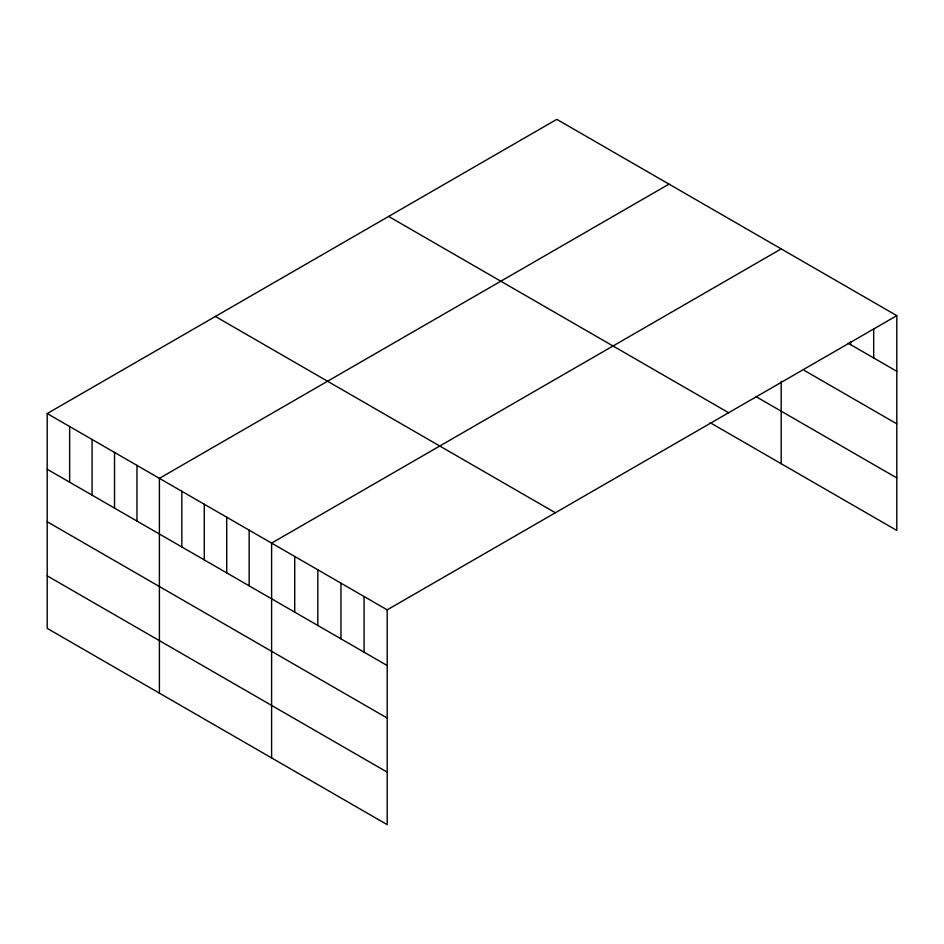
<?xml version="1.0" encoding="UTF-8"?>
<svg xmlns="http://www.w3.org/2000/svg" width="944" height="944" viewBox="0 0 944 944"><rect width="100%" height="100%" fill="white"/><g stroke="black" fill="none" stroke-linecap="round" stroke-linejoin="round"><path stroke-width="1.42" d="M896.8 315.638L387.193 609.859L387.193 824.655L47.2 628.362L47.2 413.555L556.807 119.345L896.8 315.638L896.8 530.445L710.136 422.676M669.001 184.115L159.394 478.337L159.394 693.144M781.195 248.897L271.601 543.119L271.601 757.914M848.125 343.215L896.8 371.311M804.323 370.437L896.8 423.821M756.262 396.787L896.8 477.924M388.633 216.436L728.626 412.729M215.374 316.464L555.367 512.769M47.2 413.555L387.193 609.859M47.2 469.239L387.193 665.532M47.2 521.749L387.193 718.042M47.2 575.852L387.193 772.145M873.684 328.665L873.684 357.965M850.556 341.681L850.556 344.619M781.195 381.293L781.195 463.705M364.077 596.502L364.077 652.186M340.961 583.156L340.961 638.828M317.833 569.81L317.833 625.483M294.717 556.464L294.717 612.137M249.157 530.162L249.157 585.835M226.713 517.206L226.713 572.878M204.282 504.249L204.282 559.922M181.838 491.293L181.838 546.965M136.963 465.38L136.963 521.053M114.519 452.424L114.519 508.096M92.075 439.467L92.075 495.14M69.644 426.511L69.644 482.183"/></g></svg>
